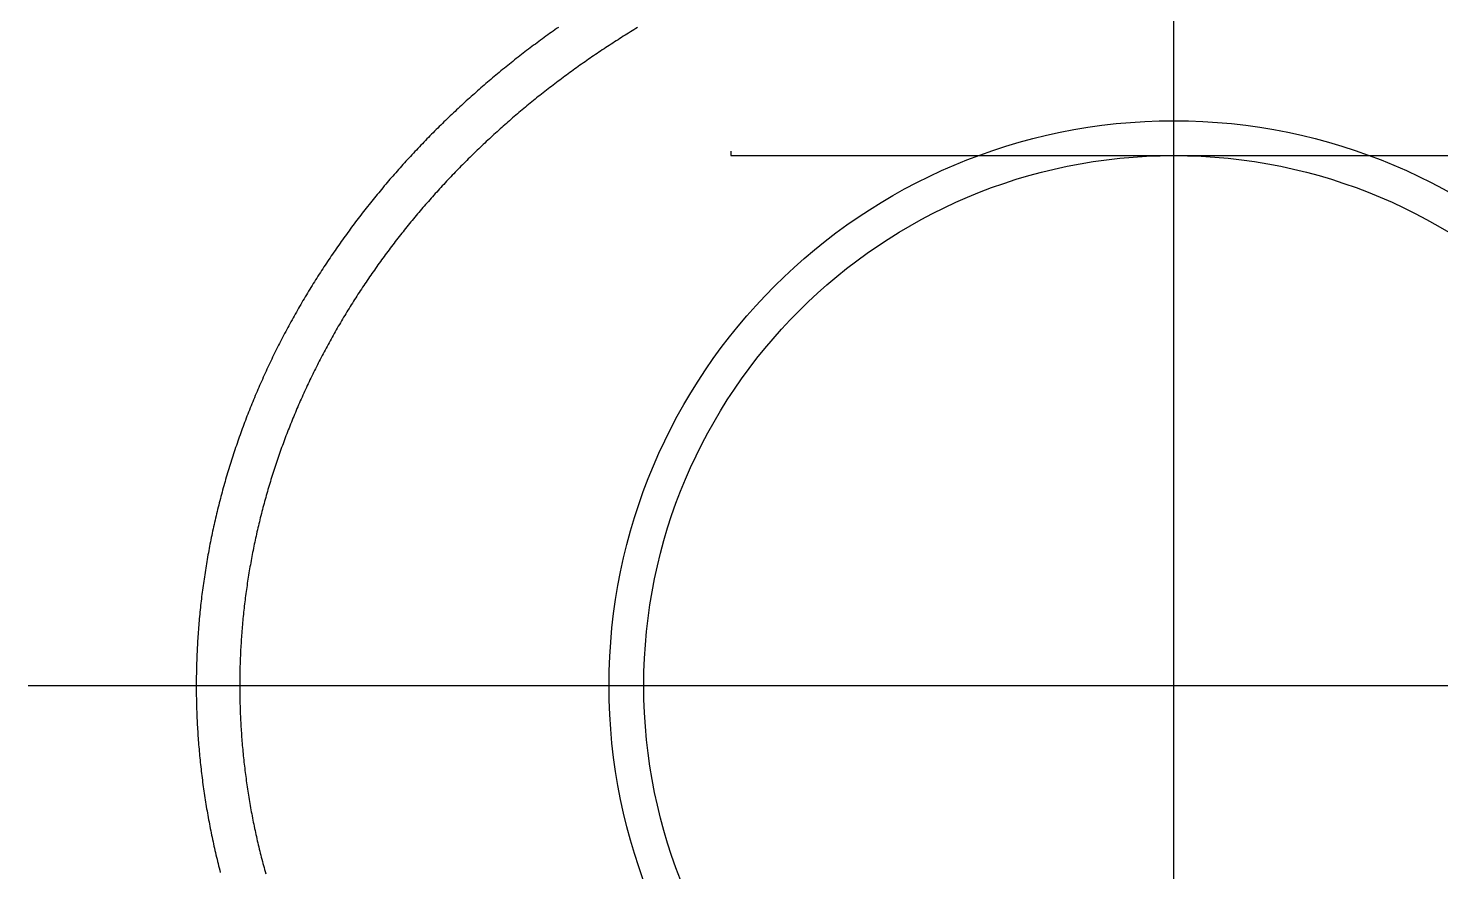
# Model space of a CAD drawing. Extents: x -34 to 70, y -34 to 28.
# Drawn here: x 43.28 to 59.54, y -2.14 to 7.56 of the extents above; entities that cross this region are included whole.
import ezdxf

# ---------------------------------------------------------------- set-up
doc = ezdxf.new("R2010")
doc.units = 0
doc.linetypes.add('CENTER', pattern=[50.8, 31.75, -6.35, 6.35, -6.35])
doc.linetypes.add('DASHED', pattern=[19.05, 12.7, -6.35])
doc.layers.get('0').update_dxf_attribs({"linetype": 'CONTINUOUS'})
doc.layers.add('CENTER', color=1, linetype='CENTER')

msp = doc.modelspace()

# ---------------------------------------------------------------- linework, layer by layer
at = {"color": 3, "linetype": 'DASHED'}
for p, q in [((51.366073, 25.2), (51.366073, 6.1)), ((51.366073, 6.1), (61.566073, 6.1))]:
    msp.add_line(p, q, dxfattribs=at)
at = {"color": 7}
for points in [[(49.383, 7.5749, 0), (49.3625, 7.56043, 0), (49.3419, 7.54591, 0), (49.3214, 7.53134, 0), (49.301, 7.51673, 0), (49.2805, 7.50207, 0), (49.2601, 7.48736, 0), (49.2398, 7.47261, 0), (49.2195, 7.45781, 0), (49.1992, 7.44296, 0), (49.1789, 7.42807, 0), (49.1587, 7.41313, 0), (49.1385, 7.39814, 0), (49.1183, 7.38311, 0), (49.0982, 7.36803, 0), (49.0781, 7.3529, 0), (49.058, 7.33773, 0), (49.038, 7.32251, 0), (49.018, 7.30724, 0), (48.9981, 7.29193, 0), (48.9782, 7.27657, 0), (48.9583, 7.26117, 0), (48.9384, 7.24572, 0), (48.9186, 7.23022, 0), (48.8988, 7.21468, 0), (48.8791, 7.19909, 0), (48.8594, 7.18345, 0), (48.8397, 7.16777, 0), (48.8201, 7.15205, 0), (48.8005, 7.13627, 0), (48.7809, 7.12045, 0), (48.7614, 7.10459, 0), (48.7419, 7.08868, 0), (48.7225, 7.07272, 0), (48.7031, 7.05672, 0), (48.6837, 7.04068, 0), (48.6644, 7.02458, 0), (48.6451, 7.00845, 0), (48.6258, 6.99226, 0), (48.6066, 6.97603, 0), (48.5874, 6.95976, 0), (48.5682, 6.94344, 0), (48.5491, 6.92708, 0), (48.5301, 6.91067, 0), (48.511, 6.89421, 0), (48.492, 6.87771, 0), (48.4731, 6.86116, 0), (48.4542, 6.84457, 0), (48.4353, 6.82794, 0), (48.4165, 6.81126, 0), (48.3977, 6.79453, 0), (48.3789, 6.77776, 0), (48.3602, 6.76095, 0), (48.3415, 6.74409, 0), (48.3229, 6.72718, 0), (48.3043, 6.71023, 0), (48.2857, 6.69324, 0), (48.2672, 6.6762, 0), (48.2487, 6.65911, 0), (48.2303, 6.64199, 0), (48.2119, 6.62481, 0), (48.1935, 6.6076, 0), (48.1752, 6.59033, 0), (48.157, 6.57303, 0), (48.1387, 6.55568, 0), (48.1205, 6.53828, 0), (48.1024, 6.52084, 0), (48.0843, 6.50336, 0), (48.0662, 6.48583, 0), (48.0482, 6.46826, 0), (48.0302, 6.45065, 0), (48.0123, 6.43299, 0), (47.9944, 6.41528, 0), (47.9766, 6.39753, 0), (47.9588, 6.37974, 0), (47.941, 6.36191, 0), (47.9233, 6.34403, 0), (47.9056, 6.3261, 0), (47.888, 6.30814, 0), (47.8704, 6.29013, 0), (47.8528, 6.27207, 0), (47.8353, 6.25397, 0), (47.8179, 6.23583, 0), (47.8004, 6.21765, 0), (47.7831, 6.19942, 0), (47.7657, 6.18115, 0), (47.7485, 6.16283, 0), (47.7312, 6.14447, 0), (47.714, 6.12607, 0), (47.6969, 6.10762, 0), (47.6798, 6.08913, 0), (47.6627, 6.0706, 0), (47.6457, 6.05203, 0), (47.6287, 6.03341, 0), (47.6118, 6.01475, 0), (47.595, 5.99604, 0), (47.5781, 5.9773, 0), (47.5613, 5.95851, 0), (47.5446, 5.93967, 0), (47.5279, 5.92079, 0), (47.5113, 5.90188, 0), (47.4947, 5.88291, 0), (47.4781, 5.86391, 0), (47.4616, 5.84486, 0), (47.4452, 5.82577, 0), (47.4288, 5.80664, 0), (47.4124, 5.78746, 0), (47.3961, 5.76824, 0), (47.3798, 5.74898, 0), (47.3636, 5.72968, 0), (47.3474, 5.71033, 0), (47.3313, 5.69094, 0), (47.3152, 5.67151, 0), (47.2992, 5.65204, 0), (47.2832, 5.63252, 0), (47.2673, 5.61296, 0), (47.2514, 5.59336, 0), (47.2356, 5.57372, 0), (47.2198, 5.55403, 0), (47.2041, 5.53431, 0), (47.1884, 5.51454, 0), (47.1727, 5.49472, 0), (47.1571, 5.47487, 0), (47.1416, 5.45498, 0), (47.1261, 5.43504, 0), (47.1107, 5.41506, 0), (47.0953, 5.39504, 0), (47.08, 5.37497, 0), (47.0647, 5.35487, 0), (47.0494, 5.33472, 0), (47.0342, 5.31453, 0), (47.0191, 5.2943, 0), (47.004, 5.27403, 0), (46.989, 5.25371, 0), (46.974, 5.23336, 0), (46.9591, 5.21296, 0), (46.9442, 5.19252, 0), (46.9294, 5.17204, 0), (46.9146, 5.15152, 0), (46.8999, 5.13095, 0), (46.8852, 5.11035, 0), (46.8706, 5.0897, 0), (46.856, 5.06902, 0), (46.8415, 5.04829, 0), (46.827, 5.02752, 0), (46.8126, 5.0067, 0), (46.7983, 4.98585, 0), (46.7839, 4.96496, 0), (46.7697, 4.94402, 0), (46.7555, 4.92305, 0), (46.7414, 4.90203, 0), (46.7273, 4.88097, 0), (46.7132, 4.85987, 0), (46.6992, 4.83873, 0), (46.6853, 4.81755, 0), (46.6714, 4.79633, 0), (46.6576, 4.77507, 0), (46.6438, 4.75376, 0), (46.6301, 4.73242, 0), (46.6165, 4.71103, 0), (46.6029, 4.68961, 0), (46.5893, 4.66814, 0), (46.5758, 4.64664, 0), (46.5624, 4.62509, 0), (46.549, 4.6035, 0), (46.5357, 4.58187, 0), (46.5224, 4.56021, 0), (46.5092, 4.5385, 0), (46.4961, 4.51676, 0), (46.483, 4.49497, 0), (46.4699, 4.47315, 0), (46.4569, 4.45129, 0), (46.444, 4.42939, 0), (46.4312, 4.40745, 0), (46.4183, 4.38547, 0), (46.4056, 4.36345, 0), (46.3929, 4.3414, 0), (46.3803, 4.31931, 0), (46.3677, 4.29718, 0), (46.3552, 4.27502, 0), (46.3427, 4.25281, 0), (46.3303, 4.23057, 0), (46.318, 4.2083, 0), (46.3057, 4.18599, 0), (46.2935, 4.16364, 0), (46.2813, 4.14125, 0), (46.2693, 4.11883, 0), (46.2572, 4.09637, 0), (46.2452, 4.07388, 0), (46.2333, 4.05135, 0), (46.2215, 4.02879, 0), (46.2097, 4.00619, 0), (46.198, 3.98355, 0), (46.1863, 3.96088, 0), (46.1747, 3.93818, 0), (46.1631, 3.91544, 0), (46.1517, 3.89267, 0), (46.1402, 3.86986, 0), (46.1289, 3.84702, 0), (46.1176, 3.82415, 0), (46.1063, 3.80124, 0), (46.0952, 3.7783, 0), (46.0841, 3.75533, 0), (46.073, 3.73232, 0), (46.0621, 3.70928, 0), (46.0511, 3.68621, 0), (46.0403, 3.66311, 0), (46.0295, 3.63997, 0), (46.0188, 3.6168, 0), (46.0081, 3.5936, 0), (45.9975, 3.57037, 0), (45.987, 3.54711, 0), (45.9765, 3.52381, 0), (45.9662, 3.50048, 0), (45.9558, 3.47713, 0), (45.9456, 3.45374, 0), (45.9354, 3.43032, 0), (45.9252, 3.40687, 0), (45.9152, 3.38339, 0), (45.9052, 3.35988, 0), (45.8952, 3.33634, 0), (45.8854, 3.31278, 0), (45.8756, 3.28918, 0), (45.8658, 3.26555, 0), (45.8562, 3.24189, 0), (45.8466, 3.21821, 0), (45.837, 3.19449, 0), (45.8276, 3.17075, 0), (45.8182, 3.14698, 0), (45.8089, 3.12318, 0), (45.7996, 3.09935, 0), (45.7904, 3.0755, 0), (45.7813, 3.05162, 0), (45.7723, 3.02771, 0), (45.7633, 3.00378, 0), (45.7544, 2.97982, 0), (45.7455, 2.95583, 0), (45.7368, 2.93181, 0), (45.7281, 2.90778, 0), (45.7194, 2.88371, 0), (45.7109, 2.85962, 0), (45.7024, 2.83551, 0), (45.6939, 2.81137, 0), (45.6856, 2.7872, 0), (45.6773, 2.76301, 0), (45.6691, 2.7388, 0), (45.6609, 2.71456, 0), (45.6529, 2.6903, 0), (45.6449, 2.66602, 0), (45.6369, 2.64171, 0), (45.6291, 2.61738, 0), (45.6213, 2.59303, 0), (45.6136, 2.56865, 0), (45.6059, 2.54426, 0), (45.5983, 2.51984, 0), (45.5908, 2.49539, 0), (45.5834, 2.47093, 0), (45.576, 2.44645, 0), (45.5687, 2.42194, 0), (45.5615, 2.39742, 0), (45.5544, 2.37287, 0), (45.5473, 2.3483, 0), (45.5403, 2.32371, 0), (45.5334, 2.29911, 0), (45.5265, 2.27448, 0), (45.5197, 2.24983, 0), (45.513, 2.22517, 0), (45.5064, 2.20048, 0), (45.4998, 2.17578, 0), (45.4933, 2.15106, 0), (45.4869, 2.12632, 0), (45.4806, 2.10156, 0), (45.4743, 2.07678, 0), (45.4681, 2.05199, 0), (45.462, 2.02718, 0), (45.4559, 2.00235, 0), (45.4499, 1.9775, 0), (45.444, 1.95264, 0), (45.4382, 1.92776, 0), (45.4324, 1.90287, 0), (45.4267, 1.87796, 0), (45.4211, 1.85303, 0), (45.4156, 1.82809, 0), (45.4101, 1.80313, 0), (45.4047, 1.77816, 0), (45.3994, 1.75317, 0), (45.3942, 1.72817, 0), (45.389, 1.70315, 0), (45.384, 1.67812, 0), (45.3789, 1.65308, 0), (45.374, 1.62802, 0), (45.3692, 1.60295, 0), (45.3644, 1.57787, 0), (45.3597, 1.55277, 0), (45.355, 1.52766, 0), (45.3505, 1.50254, 0), (45.346, 1.47741, 0), (45.3416, 1.45227, 0), (45.3372, 1.42711, 0), (45.333, 1.40194, 0), (45.3288, 1.37676, 0), (45.3247, 1.35158, 0), (45.3207, 1.32637, 0), (45.3167, 1.30116, 0), (45.3128, 1.27594, 0), (45.309, 1.25071, 0), (45.3053, 1.22547, 0), (45.3017, 1.20022, 0), (45.2981, 1.17496, 0), (45.2946, 1.14969, 0), (45.2912, 1.12441, 0), (45.2878, 1.09912, 0), (45.2845, 1.07382, 0), (45.2813, 1.04852, 0), (45.2782, 1.02321, 0), (45.2752, 0.997886, 0), (45.2722, 0.972557, 0), (45.2693, 0.94722, 0), (45.2665, 0.921876, 0), (45.2638, 0.896525, 0), (45.2611, 0.871167, 0), (45.2585, 0.845803, 0), (45.256, 0.820431, 0), (45.2536, 0.795054, 0), (45.2512, 0.76967, 0), (45.2489, 0.74428, 0), (45.2467, 0.718885, 0), (45.2446, 0.693484, 0), (45.2425, 0.668078, 0), (45.2406, 0.642667, 0), (45.2387, 0.617251, 0), (45.2368, 0.591831, 0), (45.2351, 0.566406, 0), (45.2334, 0.540977, 0), (45.2318, 0.515544, 0), (45.2303, 0.490107, 0), (45.2289, 0.464666, 0), (45.2275, 0.439223, 0), (45.2262, 0.413776, 0), (45.225, 0.388326, 0), (45.2239, 0.362873, 0), (45.2228, 0.337418, 0), (45.2218, 0.311961, 0), (45.2209, 0.286501, 0), (45.2201, 0.26104, 0), (45.2194, 0.235577, 0), (45.2187, 0.210113, 0), (45.2181, 0.184647, 0), (45.2176, 0.15918, 0), (45.2171, 0.133713, 0), (45.2168, 0.108245, 0), (45.2165, 0.082776, 0), (45.2163, 0.057307, 0), (45.2161, 0.031838, 0), (45.2161, 0.006368, 0), (45.2161, -0.019102, 0), (45.2162, -0.044572, 0), (45.2164, -0.070042, 0), (45.2166, -0.095511, 0), (45.2169, -0.120981, 0), (45.2173, -0.14645, 0), (45.2178, -0.171919, 0), (45.2184, -0.197388, 0), (45.219, -0.222856, 0), (45.2197, -0.248323, 0), (45.2205, -0.27379, 0), (45.2214, -0.299255, 0), (45.2223, -0.32472, 0), (45.2233, -0.350184, 0), (45.2244, -0.375647, 0), (45.2256, -0.401108, 0), (45.2268, -0.426568, 0), (45.2282, -0.452027, 0), (45.2296, -0.477484, 0), (45.231, -0.50294, 0), (45.2326, -0.528394, 0), (45.2342, -0.553846, 0), (45.2359, -0.579297, 0), (45.2377, -0.604745, 0), (45.2396, -0.630192, 0), (45.2415, -0.655636, 0), (45.2435, -0.681078, 0), (45.2456, -0.706518, 0), (45.2478, -0.731955, 0), (45.25, -0.75739, 0), (45.2524, -0.782822, 0), (45.2548, -0.808252, 0), (45.2573, -0.833679, 0), (45.2598, -0.859103, 0), (45.2624, -0.884524, 0), (45.2652, -0.909941, 0), (45.2679, -0.935356, 0), (45.2708, -0.960768, 0), (45.2738, -0.986176, 0), (45.2768, -1.01158, 0), (45.2799, -1.03698, 0), (45.283, -1.06238, 0), (45.2863, -1.08777, 0), (45.2896, -1.11316, 0), (45.293, -1.13855, 0), (45.2965, -1.16393, 0), (45.3001, -1.18931, 0), (45.3037, -1.21468, 0), (45.3074, -1.24005, 0), (45.3112, -1.26542, 0), (45.3151, -1.29078, 0), (45.319, -1.31614, 0), (45.3231, -1.34149, 0), (45.3272, -1.36683, 0), (45.3313, -1.39218, 0), (45.3356, -1.41751, 0), (45.3399, -1.44285, 0), (45.3443, -1.46817, 0), (45.3488, -1.4935, 0), (45.3534, -1.51881, 0), (45.3581, -1.54412, 0), (45.3628, -1.56943, 0), (45.3676, -1.59473, 0), (45.3725, -1.62002, 0), (45.3774, -1.64531, 0), (45.3824, -1.67059, 0), (45.3876, -1.69587, 0), (45.3927, -1.72114, 0), (45.398, -1.7464, 0), (45.4034, -1.77166, 0), (45.4088, -1.79691, 0), (45.4143, -1.82216, 0), (45.4199, -1.84739, 0), (45.4255, -1.87262, 0), (45.4312, -1.89784, 0), (45.4371, -1.92306, 0), (45.443, -1.94827, 0), (45.4489, -1.97347, 0), (45.455, -1.99866, 0), (45.4611, -2.02384, 0), (45.4673, -2.04902, 0), (45.4736, -2.07419, 0), (45.4799, -2.09935, 0), (45.4864, -2.1245, 0), (45.4929, -2.14964, 0)], [(50.2939, 7.57211, 0), (50.2734, 7.55967, 0), (50.2529, 7.54719, 0), (50.2324, 7.53467, 0), (50.2119, 7.5221, 0), (50.1915, 7.50948, 0), (50.1711, 7.49682, 0), (50.1507, 7.48411, 0), (50.1304, 7.47136, 0), (50.11, 7.45857, 0), (50.0898, 7.44573, 0), (50.0695, 7.43284, 0), (50.0493, 7.41991, 0), (50.029, 7.40693, 0), (50.0089, 7.39391, 0), (49.9887, 7.38085, 0), (49.9686, 7.36774, 0), (49.9485, 7.35458, 0), (49.9284, 7.34138, 0), (49.9084, 7.32814, 0), (49.8884, 7.31485, 0), (49.8684, 7.30152, 0), (49.8485, 7.28814, 0), (49.8286, 7.27472, 0), (49.8087, 7.26125, 0), (49.7888, 7.24774, 0), (49.769, 7.23418, 0), (49.7492, 7.22058, 0), (49.7295, 7.20694, 0), (49.7098, 7.19325, 0), (49.6901, 7.17952, 0), (49.6704, 7.16574, 0), (49.6508, 7.15192, 0), (49.6312, 7.13805, 0), (49.6116, 7.12414, 0), (49.592, 7.11019, 0), (49.5725, 7.09619, 0), (49.5531, 7.08215, 0), (49.5336, 7.06806, 0), (49.5142, 7.05393, 0), (49.4948, 7.03976, 0), (49.4755, 7.02554, 0), (49.4562, 7.01128, 0), (49.4369, 6.99698, 0), (49.4177, 6.98263, 0), (49.3985, 6.96824, 0), (49.3793, 6.9538, 0), (49.3602, 6.93932, 0), (49.341, 6.9248, 0), (49.322, 6.91023, 0), (49.3029, 6.89562, 0), (49.2839, 6.88097, 0), (49.265, 6.86627, 0), (49.246, 6.85153, 0), (49.2271, 6.83675, 0), (49.2083, 6.82192, 0), (49.1894, 6.80705, 0), (49.1706, 6.79214, 0), (49.1519, 6.77718, 0), (49.1331, 6.76218, 0), (49.1145, 6.74714, 0), (49.0958, 6.73205, 0), (49.0772, 6.71692, 0), (49.0586, 6.70175, 0), (49.0401, 6.68654, 0), (49.0216, 6.67128, 0), (49.0031, 6.65598, 0), (48.9847, 6.64064, 0), (48.9663, 6.62525, 0), (48.9479, 6.60983, 0), (48.9296, 6.59436, 0), (48.9113, 6.57884, 0), (48.893, 6.56329, 0), (48.8748, 6.54769, 0), (48.8566, 6.53205, 0), (48.8385, 6.51637, 0), (48.8204, 6.50065, 0), (48.8023, 6.48488, 0), (48.7843, 6.46907, 0), (48.7663, 6.45322, 0), (48.7484, 6.43733, 0), (48.7305, 6.42139, 0), (48.7126, 6.40542, 0), (48.6948, 6.3894, 0), (48.677, 6.37334, 0), (48.6592, 6.35723, 0), (48.6415, 6.34109, 0), (48.6239, 6.3249, 0), (48.6062, 6.30868, 0), (48.5886, 6.29241, 0), (48.5711, 6.2761, 0), (48.5536, 6.25974, 0), (48.5361, 6.24335, 0), (48.5186, 6.22691, 0), (48.5012, 6.21044, 0), (48.4839, 6.19392, 0), (48.4666, 6.17736, 0), (48.4493, 6.16076, 0), (48.4321, 6.14412, 0), (48.4149, 6.12743, 0), (48.3977, 6.11071, 0), (48.3806, 6.09394, 0), (48.3635, 6.07714, 0), (48.3465, 6.06029, 0), (48.3295, 6.0434, 0), (48.3126, 6.02647, 0), (48.2957, 6.0095, 0), (48.2788, 5.99249, 0), (48.262, 5.97544, 0), (48.2452, 5.95835, 0), (48.2285, 5.94121, 0), (48.2118, 5.92404, 0), (48.1952, 5.90682, 0), (48.1786, 5.88957, 0), (48.162, 5.87227, 0), (48.1455, 5.85494, 0), (48.129, 5.83756, 0), (48.1126, 5.82015, 0), (48.0962, 5.80269, 0), (48.0798, 5.78519, 0), (48.0635, 5.76765, 0), (48.0473, 5.75008, 0), (48.031, 5.73246, 0), (48.0149, 5.7148, 0), (47.9987, 5.6971, 0), (47.9827, 5.67936, 0), (47.9666, 5.66159, 0), (47.9506, 5.64377, 0), (47.9347, 5.62591, 0), (47.9188, 5.60801, 0), (47.9029, 5.59008, 0), (47.8871, 5.5721, 0), (47.8713, 5.55408, 0), (47.8556, 5.53603, 0), (47.8399, 5.51793, 0), (47.8243, 5.49979, 0), (47.8087, 5.48162, 0), (47.7932, 5.4634, 0), (47.7777, 5.44515, 0), (47.7622, 5.42685, 0), (47.7468, 5.40852, 0), (47.7315, 5.39015, 0), (47.7161, 5.37174, 0), (47.7009, 5.35329, 0), (47.6857, 5.3348, 0), (47.6705, 5.31627, 0), (47.6554, 5.2977, 0), (47.6403, 5.27909, 0), (47.6253, 5.26044, 0), (47.6103, 5.24175, 0), (47.5953, 5.22303, 0), (47.5805, 5.20427, 0), (47.5656, 5.18546, 0), (47.5508, 5.16662, 0), (47.5361, 5.14774, 0), (47.5214, 5.12882, 0), (47.5067, 5.10986, 0), (47.4921, 5.09086, 0), (47.4776, 5.07183, 0), (47.4631, 5.05275, 0), (47.4486, 5.03364, 0), (47.4342, 5.01449, 0), (47.4199, 4.9953, 0), (47.4055, 4.97607, 0), (47.3913, 4.9568, 0), (47.3771, 4.93749, 0), (47.3629, 4.91815, 0), (47.3488, 4.89877, 0), (47.3347, 4.87935, 0), (47.3207, 4.85989, 0), (47.3068, 4.84039, 0), (47.2929, 4.82085, 0), (47.279, 4.80128, 0), (47.2652, 4.78167, 0), (47.2514, 4.76202, 0), (47.2377, 4.74233, 0), (47.2241, 4.7226, 0), (47.2104, 4.70284, 0), (47.1969, 4.68304, 0), (47.1834, 4.6632, 0), (47.1699, 4.64332, 0), (47.1565, 4.6234, 0), (47.1432, 4.60345, 0), (47.1299, 4.58346, 0), (47.1166, 4.56343, 0), (47.1034, 4.54336, 0), (47.0903, 4.52326, 0), (47.0772, 4.50312, 0), (47.0642, 4.48294, 0), (47.0512, 4.46272, 0), (47.0382, 4.44247, 0), (47.0253, 4.42218, 0), (47.0125, 4.40185, 0), (46.9997, 4.38148, 0), (46.987, 4.36108, 0), (46.9743, 4.34064, 0), (46.9617, 4.32016, 0), (46.9492, 4.29965, 0), (46.9367, 4.2791, 0), (46.9242, 4.25852, 0), (46.9118, 4.2379, 0), (46.8995, 4.21724, 0), (46.8872, 4.19655, 0), (46.875, 4.17582, 0), (46.8628, 4.15506, 0), (46.8507, 4.13426, 0), (46.8386, 4.11343, 0), (46.8266, 4.09256, 0), (46.8146, 4.07166, 0), (46.8027, 4.05072, 0), (46.7909, 4.02975, 0), (46.7791, 4.00875, 0), (46.7674, 3.98771, 0), (46.7557, 3.96664, 0), (46.7441, 3.94553, 0), (46.7326, 3.92439, 0), (46.7211, 3.90322, 0), (46.7096, 3.88202, 0), (46.6982, 3.86078, 0), (46.6869, 3.83951, 0), (46.6756, 3.81821, 0), (46.6644, 3.79687, 0), (46.6533, 3.7755, 0), (46.6422, 3.7541, 0), (46.6312, 3.73267, 0), (46.6202, 3.71121, 0), (46.6093, 3.68972, 0), (46.5984, 3.66819, 0), (46.5876, 3.64663, 0), (46.5769, 3.62505, 0), (46.5662, 3.60343, 0), (46.5556, 3.58178, 0), (46.5451, 3.5601, 0), (46.5346, 3.53839, 0), (46.5241, 3.51665, 0), (46.5138, 3.49488, 0), (46.5034, 3.47308, 0), (46.4932, 3.45126, 0), (46.483, 3.4294, 0), (46.4729, 3.40751, 0), (46.4628, 3.38559, 0), (46.4528, 3.36365, 0), (46.4429, 3.34168, 0), (46.433, 3.31967, 0), (46.4232, 3.29764, 0), (46.4134, 3.27558, 0), (46.4037, 3.2535, 0), (46.3941, 3.23138, 0), (46.3845, 3.20924, 0), (46.375, 3.18707, 0), (46.3656, 3.16487, 0), (46.3562, 3.14265, 0), (46.3469, 3.1204, 0), (46.3376, 3.09812, 0), (46.3284, 3.07582, 0), (46.3193, 3.05349, 0), (46.3103, 3.03113, 0), (46.3013, 3.00874, 0), (46.2923, 2.98634, 0), (46.2835, 2.9639, 0), (46.2747, 2.94144, 0), (46.2659, 2.91896, 0), (46.2573, 2.89645, 0), (46.2487, 2.87391, 0), (46.2401, 2.85135, 0), (46.2316, 2.82877, 0), (46.2232, 2.80616, 0), (46.2149, 2.78353, 0), (46.2066, 2.76088, 0), (46.1984, 2.7382, 0), (46.1903, 2.7155, 0), (46.1822, 2.69278, 0), (46.1742, 2.67003, 0), (46.1662, 2.64726, 0), (46.1584, 2.62447, 0), (46.1505, 2.60166, 0), (46.1428, 2.57882, 0), (46.1351, 2.55596, 0), (46.1275, 2.53309, 0), (46.12, 2.51019, 0), (46.1125, 2.48727, 0), (46.1051, 2.46433, 0), (46.0977, 2.44137, 0), (46.0904, 2.41838, 0), (46.0832, 2.39538, 0), (46.0761, 2.37236, 0), (46.069, 2.34932, 0), (46.062, 2.32626, 0), (46.0551, 2.30318, 0), (46.0482, 2.28008, 0), (46.0414, 2.25696, 0), (46.0347, 2.23382, 0), (46.028, 2.21067, 0), (46.0214, 2.1875, 0), (46.0149, 2.1643, 0), (46.0084, 2.1411, 0), (46.002, 2.11787, 0), (45.9957, 2.09463, 0), (45.9894, 2.07136, 0), (45.9832, 2.04809, 0), (45.9771, 2.02479, 0), (45.9711, 2.00148, 0), (45.9651, 1.97815, 0), (45.9592, 1.95481, 0), (45.9533, 1.93145, 0), (45.9476, 1.90808, 0), (45.9419, 1.88469, 0), (45.9362, 1.86128, 0), (45.9307, 1.83786, 0), (45.9252, 1.81443, 0), (45.9197, 1.79098, 0), (45.9144, 1.76751, 0), (45.9091, 1.74403, 0), (45.9039, 1.72054, 0), (45.8987, 1.69704, 0), (45.8937, 1.67352, 0), (45.8887, 1.64998, 0), (45.8837, 1.62644, 0), (45.8789, 1.60288, 0), (45.8741, 1.57931, 0), (45.8694, 1.55573, 0), (45.8647, 1.53213, 0), (45.8602, 1.50853, 0), (45.8557, 1.48491, 0), (45.8512, 1.46128, 0), (45.8469, 1.43764, 0), (45.8426, 1.41398, 0), (45.8383, 1.39032, 0), (45.8342, 1.36665, 0), (45.8301, 1.34297, 0), (45.8261, 1.31927, 0), (45.8222, 1.29557, 0), (45.8183, 1.27185, 0), (45.8145, 1.24813, 0), (45.8108, 1.2244, 0), (45.8071, 1.20066, 0), (45.8036, 1.17691, 0), (45.8001, 1.15315, 0), (45.7966, 1.12938, 0), (45.7932, 1.1056, 0), (45.79, 1.08182, 0), (45.7867, 1.05802, 0), (45.7836, 1.03422, 0), (45.7805, 1.01041, 0), (45.7775, 0.986597, 0), (45.7746, 0.962774, 0), (45.7717, 0.938943, 0), (45.7689, 0.915105, 0), (45.7662, 0.891261, 0), (45.7635, 0.86741, 0), (45.761, 0.843552, 0), (45.7584, 0.819689, 0), (45.756, 0.795819, 0), (45.7536, 0.771943, 0), (45.7514, 0.748062, 0), (45.7491, 0.724176, 0), (45.747, 0.700284, 0), (45.7449, 0.676387, 0), (45.7429, 0.652485, 0), (45.741, 0.628579, 0), (45.7391, 0.604668, 0), (45.7373, 0.580753, 0), (45.7356, 0.556834, 0), (45.734, 0.53291, 0), (45.7324, 0.508984, 0), (45.7309, 0.485053, 0), (45.7295, 0.461119, 0), (45.7281, 0.437182, 0), (45.7268, 0.413242, 0), (45.7256, 0.3893, 0), (45.7245, 0.365354, 0), (45.7234, 0.341407, 0), (45.7224, 0.317457, 0), (45.7215, 0.293505, 0), (45.7206, 0.269551, 0), (45.7199, 0.245596, 0), (45.7192, 0.221639, 0), (45.7185, 0.197681, 0), (45.718, 0.173722, 0), (45.7175, 0.149762, 0), (45.7171, 0.125801, 0), (45.7167, 0.10184, 0), (45.7165, 0.077878, 0), (45.7163, 0.053916, 0), (45.7161, 0.029954, 0), (45.7161, 0.005991, 0), (45.7161, -0.017971, 0), (45.7162, -0.041934, 0), (45.7163, -0.065897, 0), (45.7166, -0.08986, 0), (45.7169, -0.113823, 0), (45.7173, -0.137785, 0), (45.7177, -0.161747, 0), (45.7182, -0.185709, 0), (45.7188, -0.20967, 0), (45.7195, -0.233631, 0), (45.7202, -0.257592, 0), (45.721, -0.281551, 0), (45.7219, -0.30551, 0), (45.7229, -0.329468, 0), (45.7239, -0.353425, 0), (45.725, -0.377381, 0), (45.7262, -0.401336, 0), (45.7274, -0.42529, 0), (45.7288, -0.449243, 0), (45.7301, -0.473194, 0), (45.7316, -0.497144, 0), (45.7331, -0.521093, 0), (45.7348, -0.54504, 0), (45.7364, -0.568985, 0), (45.7382, -0.592929, 0), (45.74, -0.616871, 0), (45.7419, -0.640811, 0), (45.7439, -0.664749, 0), (45.7459, -0.688685, 0), (45.748, -0.71262, 0), (45.7502, -0.736552, 0), (45.7525, -0.760481, 0), (45.7548, -0.784409, 0), (45.7572, -0.808334, 0), (45.7597, -0.832257, 0), (45.7623, -0.856177, 0), (45.7649, -0.880094, 0), (45.7676, -0.904009, 0), (45.7703, -0.927921, 0), (45.7732, -0.951831, 0), (45.7761, -0.975737, 0), (45.7791, -0.99964, 0), (45.7822, -1.02354, 0), (45.7853, -1.04744, 0), (45.7885, -1.07133, 0), (45.7918, -1.09522, 0), (45.7951, -1.11911, 0), (45.7985, -1.14299, 0), (45.802, -1.16687, 0), (45.8056, -1.19075, 0), (45.8093, -1.21462, 0), (45.813, -1.23849, 0), (45.8168, -1.26236, 0), (45.8206, -1.28622, 0), (45.8246, -1.31008, 0), (45.8286, -1.33393, 0), (45.8326, -1.35778, 0), (45.8368, -1.38162, 0), (45.841, -1.40546, 0), (45.8453, -1.4293, 0), (45.8497, -1.45313, 0), (45.8541, -1.47696, 0), (45.8587, -1.50078, 0), (45.8633, -1.5246, 0), (45.8679, -1.54841, 0), (45.8727, -1.57222, 0), (45.8775, -1.59602, 0), (45.8824, -1.61982, 0), (45.8873, -1.64361, 0), (45.8924, -1.6674, 0), (45.8975, -1.69118, 0), (45.9026, -1.71496, 0), (45.9079, -1.73872, 0), (45.9132, -1.76249, 0), (45.9186, -1.78625, 0), (45.9241, -1.81, 0), (45.9297, -1.83374, 0), (45.9353, -1.85748, 0), (45.941, -1.88121, 0), (45.9467, -1.90494, 0), (45.9526, -1.92866, 0), (45.9585, -1.95237, 0), (45.9645, -1.97607, 0), (45.9706, -1.99977, 0), (45.9767, -2.02346, 0), (45.9829, -2.04714, 0), (45.9892, -2.07082, 0), (45.9956, -2.09449, 0), (46.002, -2.11815, 0), (46.0085, -2.1418, 0), (46.0151, -2.16545, 0)]]:
    msp.add_polyline3d(points, dxfattribs=at)
at = {"color": 7, "linetype": 'CONTINUOUS'}
for radius in [6.5, 6.1]:
    msp.add_circle((56.466072, 0), radius, dxfattribs=at)
at = {"layer": 'CENTER', "color": 1, "linetype": 'CENTER'}
for p, q in [((56.466072, -11.85), (56.466072, 27.5)), ((43.282738, 0), (69.715992, 0))]:
    msp.add_line(p, q, dxfattribs=at)

doc.saveas('drawing.dxf')
